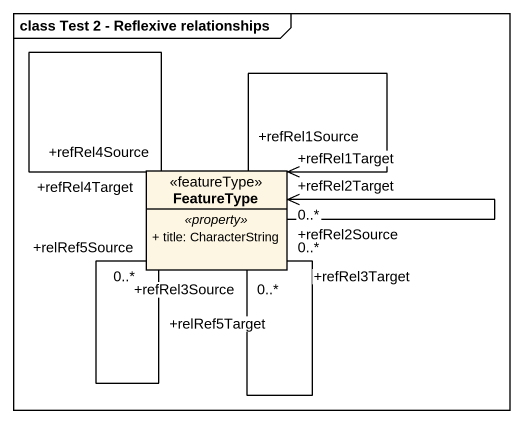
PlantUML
@startuml
mainframe class Test 2 - Reflexive relationships
hide circle
hide empty members
skinparam classAttributeIconSize 0
class FeatureType <<featureType>> {
  .. <<property>> ..
  + title: CharacterString
}
FeatureType "+refRel2Source" --> "+refRel2Target\n0..*" FeatureType
FeatureType "+refRel1Target" <-- "+refRel1Source" FeatureType
FeatureType "+refRel4Source" -- "+refRel4Target" FeatureType
FeatureType "+refRel3Source\n0..*" -- "+refRel3Target\n0..*" FeatureType
FeatureType "+relRef5Source\n0..*" -- "+relRef5Target" FeatureType
@enduml
